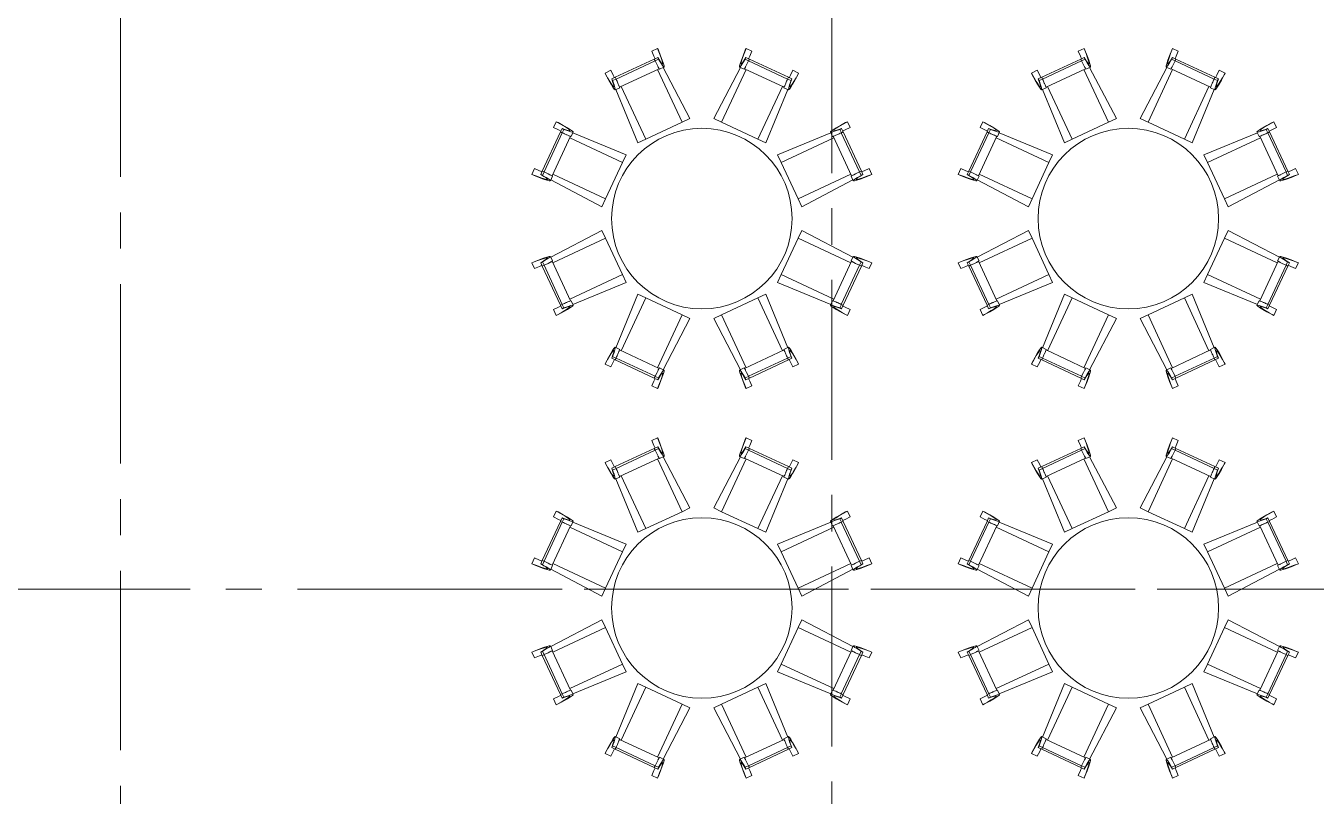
# Model space of a CAD drawing. Header units: millimetres. Extents: x 886808 to 1650903, y -1008069 to 230892.
# Drawn here: x 939293 to 948298, y -481836 to -476460 of the extents above; entities that cross this region are included whole.
import ezdxf

# ---------------------------------------------------------------- set-up
doc = ezdxf.new("R2010")
doc.units = ezdxf.units.MM
doc.linetypes.add('CENTER', pattern=[2, 1.25, -0.25, 0.25, -0.25])
doc.layers.get('0').update_dxf_attribs({"lineweight": 0})
doc.layers.add('8l NET TO', color=8, linetype='Continuous', lineweight=9)
doc.layers.add('I-FURN', color=252, linetype='Continuous', lineweight=5)

# ---------------------------------------------------------------- blocks, each defined once
blk = doc.blocks.new('TRUC KHU BEP')
at = {"layer": '8l NET TO', "color": 251, "linetype": 'CENTER', "ltscale": 1000, "true_color": 0x636466, "transparency": 33554636}
for p, q in [((10000, -3998.8), (10000, 41158.2)), ((5034.7, -4023.5), (5034.7, 41133.5)), ((-5729.4, 27100), (13215, 27100))]:
    blk.add_line(p, q, dxfattribs=at)
blk = doc.blocks.new('Cafeteria_Table_-_Round_3929 - 54_ Dia_-V26-MẶT BẰNG BỐ TRÍ TẦNG 2')
at = {"layer": 'I-FURN', "transparency": 33554636}
for p, q in [((-196.7, 1168), (-156.3, 1186.8)), ((-156.3, 1186.8), (-150.7, 1174.8)), ((455.5, 1174.8), (461.1, 1186.8)), ((461.1, 1186.8), (501.5, 1168)), ((-452, 986.2), (-179.4, 1113.3)), ((-173.5, 1100.7), (-446.1, 973.6)), ((-179.4, 1113.3), (-155.2, 1124.6)), ((-173.6, 1100.9), (-179.4, 1113.3)), ((-149.4, 1112.1), (-173.6, 1100.9)), ((-149.4, 1112.1), (-155.2, 1124.6)), ((-131, 1086.3), (-124.4, 1079)), ((429.2, 1079), (435.8, 1086.3)), ((460, 1124.6), (454.2, 1112.1)), ((478.4, 1100.9), (454.2, 1112.1)), ((460, 1124.6), (484.2, 1113.3)), ((750.9, 973.6), (478.3, 1100.7)), ((484.2, 1113.3), (478.4, 1100.9)), ((484.2, 1113.3), (756.8, 986.2)), ((-523.2, 1015.7), (-482.7, 1034.6)), ((-517.6, 1003.7), (-523.2, 1015.7)), ((-421.7, 916.9), (-145.8, 1045.5)), ((-156.9, 1040.3), (14.9, 671.9)), ((-144.9, 1044.1), (-143.4, 1042.5)), ((-143.4, 1042), (-111.7, 1056.8)), ((-121.9, 1078.2), (-121.2, 1079.1)), ((69.7, 697.5), (-117.3, 1054.6)), ((422.1, 1054.6), (235.1, 697.5)), ((289.9, 671.9), (461.7, 1040.3)), ((416.5, 1056.8), (448.2, 1042)), ((426, 1079.1), (426.7, 1078.2)), ((448.2, 1042.5), (449.7, 1044.1)), ((450.6, 1045.5), (726.5, 916.9)), ((787.5, 1034.6), (828, 1015.7)), ((828, 1015.7), (822.4, 1003.7)), ((-476.2, 974.9), (-452, 986.2)), ((-470.4, 962.5), (-476.2, 974.9)), ((-446.2, 973.8), (-470.4, 962.5)), ((-452.2, 898), (-420.5, 912.8)), ((-446.2, 973.8), (-452, 986.2)), ((-446.1, 973.6), (-452, 986.2)), ((-447, 900.9), (-293.5, 528.1)), ((-432.2, 942), (-433.8, 945.8)), ((-410.6, 922.1), (-238.8, 553.6)), ((543.6, 553.6), (715.4, 922.1)), ((598.3, 528.1), (751.8, 900.9)), ((725.3, 912.8), (757, 898)), ((738.6, 945.8), (737, 942)), ((756.8, 986.2), (750.9, 973.6)), ((756.8, 986.2), (751, 973.8)), ((775.2, 962.5), (751, 973.8)), ((756.8, 986.2), (781, 974.9)), ((781, 974.9), (775.2, 962.5)), ((-882.2, 635.1), (-863.3, 675.6)), ((-863.3, 675.6), (-851.3, 670)), ((14.9, 671.9), (-238.8, 553.6)), ((69.7, 697.5), (14.9, 671.9)), ((289.9, 671.9), (235.1, 697.5)), ((543.6, 553.6), (289.9, 671.9)), ((1156.1, 670), (1168.1, 675.6)), ((1168.1, 675.6), (1187, 635.1)), ((-960.9, 331.8), (-833.8, 604.4)), ((-821.2, 598.5), (-948.3, 325.9)), ((-893.1, 298.2), (-764.5, 574.1)), ((-833.8, 604.4), (-822.5, 628.6)), ((-833.8, 604.4), (-821.4, 598.6)), ((-833.8, 604.4), (-821.2, 598.5)), ((-822.5, 628.6), (-810.1, 622.8)), ((-810.1, 622.8), (-821.4, 598.6)), ((-793.4, 586.2), (-789.6, 584.6)), ((-401.2, 391.2), (-769.7, 563)), ((-767.2, 614.4), (-767.2, 615.6)), ((-760.4, 572.9), (-745.6, 604.6)), ((-375.7, 445.9), (-748.5, 599.4)), ((-238.8, 553.6), (-293.5, 528.1)), ((598.3, 528.1), (543.6, 553.6)), ((1053.3, 599.4), (680.5, 445.9)), ((1074.5, 563), (706, 391.2)), ((1050.4, 604.6), (1065.2, 572.9)), ((1069.3, 574.1), (1197.9, 298.2)), ((1072, 615.6), (1072, 614.4)), ((1094.4, 584.6), (1098.2, 586.2)), ((1114.9, 622.8), (1127.3, 628.6)), ((1126.2, 598.6), (1114.9, 622.8)), ((1126, 598.5), (1138.6, 604.4)), ((1253.1, 325.9), (1126, 598.5)), ((1126.2, 598.6), (1138.6, 604.4)), ((1127.3, 628.6), (1138.6, 604.4)), ((1138.6, 604.4), (1265.7, 331.8)), ((-401.2, 391.2), (-519.5, 137.5)), ((-375.7, 445.9), (-401.2, 391.2)), ((706, 391.2), (680.5, 445.9)), ((824.3, 137.5), (706, 391.2)), ((-1034.4, 308.7), (-1015.6, 349.1)), ((-1022.4, 303.1), (-1034.4, 308.7)), ((-972.2, 307.6), (-960.9, 331.8)), ((-972.2, 307.6), (-959.7, 301.8)), ((-960.9, 331.8), (-948.5, 326)), ((-948.5, 326), (-959.7, 301.8)), ((-926.7, 273.6), (-925.8, 274.3)), ((-907.9, 305.9), (-904.1, 304)), ((-904.4, 264.1), (-889.6, 295.8)), ((-902.4, 303.1), (-893.1, 298.2)), ((-890.1, 295.8), (-891.7, 297.3)), ((-519.5, 137.5), (-887.9, 309.3)), ((1192.4, 309.2), (824.3, 137.5)), ((1194.4, 295.8), (1209.2, 264.1)), ((1196.5, 297.3), (1194.9, 295.8)), ((1230.6, 274.3), (1231.5, 273.6)), ((1253.3, 326), (1265.7, 331.8)), ((1264.5, 301.8), (1253.3, 326)), ((1264.5, 301.8), (1277, 307.6)), ((1265.7, 331.8), (1277, 307.6)), ((1320.4, 349.1), (1339.2, 308.7)), ((1339.2, 308.7), (1327.2, 303.1)), ((-902.2, 269.7), (-545.1, 82.7)), ((849.9, 82.7), (1207, 269.7)), ((-519.5, 137.5), (-545.1, 82.7)), ((849.9, 82.7), (824.3, 137.5)), ((-545.1, -82.7), (-902.2, -269.7)), ((-545.1, -82.7), (-519.5, -137.5)), ((824.3, -137.5), (849.9, -82.7)), ((1207, -269.7), (849.9, -82.7)), ((-887.9, -309.3), (-519.5, -137.5)), ((-519.5, -137.5), (-401.2, -391.2)), ((706, -391.2), (824.3, -137.5)), ((824.3, -137.5), (1192.4, -309.2)), ((-889.6, -295.8), (-904.4, -264.1)), ((1209.2, -264.1), (1194.4, -295.8)), ((-1034.4, -308.7), (-1022.4, -303.1)), ((-1015.6, -349.1), (-1034.4, -308.7)), ((-959.7, -301.8), (-972.2, -307.6)), ((-960.9, -331.8), (-972.2, -307.6)), ((-948.5, -326), (-960.9, -331.8)), ((-833.8, -604.4), (-960.9, -331.8)), ((-959.7, -301.8), (-948.5, -326)), ((-948.3, -325.9), (-821.2, -598.5)), ((-925.8, -274.3), (-926.7, -273.6)), ((-904.1, -304), (-907.9, -305.9)), ((-893.1, -298.2), (-902.4, -303.1)), ((-764.5, -574.1), (-893.1, -298.2)), ((-891.7, -297.3), (-890.1, -295.8)), ((1197.9, -298.2), (1069.3, -574.1)), ((1126, -598.5), (1253.1, -325.9)), ((1265.7, -331.8), (1138.6, -604.4)), ((1194.9, -295.8), (1196.5, -297.3)), ((1231.5, -273.6), (1230.6, -274.3)), ((1253.3, -326), (1264.5, -301.8)), ((1265.7, -331.8), (1253.3, -326)), ((1277, -307.6), (1264.5, -301.8)), ((1277, -307.6), (1265.7, -331.8)), ((1339.2, -308.7), (1320.4, -349.1)), ((1327.2, -303.1), (1339.2, -308.7)), ((-769.7, -563), (-401.2, -391.2)), ((-748.5, -599.4), (-375.7, -445.9)), ((-401.2, -391.2), (-375.7, -445.9)), ((680.5, -445.9), (706, -391.2)), ((680.5, -445.9), (1053.3, -599.4)), ((706, -391.2), (1074.5, -563)), ((-293.5, -528.1), (-447, -900.9)), ((-293.5, -528.1), (-238.8, -553.6)), ((543.6, -553.6), (598.3, -528.1)), ((751.8, -900.9), (598.3, -528.1)), ((-821.2, -598.5), (-833.8, -604.4)), ((-821.4, -598.6), (-833.8, -604.4)), ((-822.5, -628.6), (-833.8, -604.4)), ((-810.1, -622.8), (-822.5, -628.6)), ((-821.4, -598.6), (-810.1, -622.8)), ((-767.2, -615.6), (-767.2, -614.4)), ((-745.6, -604.6), (-760.4, -572.9)), ((-238.8, -553.6), (-410.6, -922.1)), ((-238.8, -553.6), (14.9, -671.9)), ((289.9, -671.9), (543.6, -553.6)), ((715.4, -922.1), (543.6, -553.6)), ((1065.2, -572.9), (1050.4, -604.6)), ((1072, -614.4), (1072, -615.6)), ((1098.2, -586.2), (1094.4, -584.6)), ((1114.9, -622.8), (1126.2, -598.6)), ((1127.3, -628.6), (1114.9, -622.8)), ((1138.6, -604.4), (1126, -598.5)), ((1138.6, -604.4), (1126.2, -598.6)), ((1138.6, -604.4), (1127.3, -628.6)), ((-863.3, -675.6), (-882.2, -635.1)), ((-851.3, -670), (-863.3, -675.6)), ((14.9, -671.9), (-156.9, -1040.3)), ((-117.3, -1054.6), (69.7, -697.5)), ((14.9, -671.9), (69.7, -697.5)), ((235.1, -697.5), (289.9, -671.9)), ((235.1, -697.5), (422.1, -1054.6)), ((461.7, -1040.3), (289.9, -671.9)), ((1168.1, -675.6), (1156.1, -670)), ((1187, -635.1), (1168.1, -675.6)), ((-420.5, -912.8), (-452.2, -898)), ((757, -898), (725.3, -912.8)), ((-476.2, -974.9), (-470.4, -962.5)), ((-452, -986.2), (-476.2, -974.9)), ((-470.4, -962.5), (-446.2, -973.8)), ((-462, -919.6), (-463.2, -919.6)), ((-452, -986.2), (-446.1, -973.6)), ((-452, -986.2), (-446.2, -973.8)), ((-179.4, -1113.3), (-452, -986.2)), ((-446.1, -973.6), (-173.5, -1100.7)), ((-145.8, -1045.5), (-421.7, -916.9)), ((726.5, -916.9), (450.6, -1045.5)), ((478.3, -1100.7), (750.9, -973.6)), ((756.8, -986.2), (484.2, -1113.3)), ((750.9, -973.6), (756.8, -986.2)), ((751, -973.8), (775.2, -962.5)), ((751, -973.8), (756.8, -986.2)), ((781, -974.9), (756.8, -986.2)), ((768, -919.6), (766.8, -919.6)), ((775.2, -962.5), (781, -974.9)), ((-523.2, -1015.7), (-517.6, -1003.7)), ((-482.7, -1034.6), (-523.2, -1015.7)), ((-143.4, -1042.5), (-144.9, -1044.1)), ((-111.7, -1056.8), (-143.4, -1042)), ((448.2, -1042), (416.5, -1056.8)), ((449.7, -1044.1), (448.2, -1042.5)), ((828, -1015.7), (787.5, -1034.6)), ((822.4, -1003.7), (828, -1015.7)), ((-156.3, -1186.8), (-196.7, -1168)), ((-179.4, -1113.3), (-173.6, -1100.9)), ((-155.2, -1124.6), (-179.4, -1113.3)), ((-173.6, -1100.9), (-149.4, -1112.1)), ((-155.2, -1124.6), (-149.4, -1112.1)), ((454.2, -1112.1), (478.4, -1100.9)), ((454.2, -1112.1), (460, -1124.6)), ((484.2, -1113.3), (460, -1124.6)), ((501.5, -1168), (461.1, -1186.8)), ((478.4, -1100.9), (484.2, -1113.3)), ((-150.7, -1174.8), (-156.3, -1186.8)), ((461.1, -1186.8), (455.5, -1174.8))]:
    blk.add_line(p, q, dxfattribs=at)
at = {"layer": 'I-FURN', "transparency": 33554636, "flags": 128}
for points in [[(-121.2, 1079.1), (-121.5, 1086.5), (-125.3, 1101.2), (-132.3, 1122.9), (-142.7, 1151.5), (-156.3, 1186.8)], [(-150.7, 1174.8), (-135.4, 1135.9), (-123.7, 1104.4), (-115.7, 1080.7), (-111.5, 1065), (-111.1, 1057.5)], [(415.9, 1057.5), (416.3, 1065), (420.5, 1080.7), (428.5, 1104.4), (440.2, 1135.9), (455.5, 1174.8)], [(461.1, 1186.8), (447.5, 1151.5), (437.1, 1122.9), (430.1, 1101.2), (426.3, 1086.5), (426, 1079.1)], [(-196.7, 1168), (-181.7, 1133.5), (-173.7, 1115)], [(-173.5, 1100.7), (-160.1, 1073.4), (-153.4, 1060)], [(-155.2, 1124.6), (-141.5, 1101.8), (-131.2, 1086.6)], [(-111.1, 1057.5), (-114.8, 1058.3), (-122.4, 1067.7), (-134, 1085.7), (-149.4, 1112.1)], [(454.2, 1112.1), (438.8, 1085.7), (427.2, 1067.7), (419.6, 1058.3), (415.9, 1057.5)], [(436, 1086.6), (446.3, 1101.8), (460, 1124.6)], [(458.2, 1060), (464.9, 1073.4), (478.3, 1100.7)], [(478.5, 1115), (486.5, 1133.5), (501.5, 1168)], [(-523.2, 1015.7), (-504.9, 982.6), (-489.6, 956.3), (-477.5, 936.9), (-468.7, 924.7), (-463.2, 919.6)], [(-453.1, 898), (-458.7, 903.2), (-468, 916.5), (-481, 937.8), (-497.6, 967), (-517.6, 1003.7)], [(-457, 982.9), (-466, 1000.9), (-482.7, 1034.6)], [(-145.8, 1045.5), (-151.6, 1056.5), (-153.5, 1060.3)], [(-151.4, 1056.1), (-150.5, 1054.4), (-147.5, 1048.7)], [(458.3, 1060.3), (456.4, 1056.5), (450.6, 1045.5)], [(452.3, 1048.7), (455.3, 1054.4), (456.2, 1056.1)], [(822.4, 1003.7), (802.4, 967), (785.8, 937.8), (772.8, 916.5), (763.5, 903.2), (757.9, 898)], [(787.5, 1034.6), (770.8, 1000.9), (761.8, 982.9)], [(768, 919.6), (773.5, 924.7), (782.3, 936.9), (794.4, 956.3), (809.7, 982.6), (828, 1015.7)], [(-463.2, 919.6), (-461.1, 922), (-462.5, 932.1), (-467.6, 949.8), (-476.2, 974.9)], [(-470.4, 962.5), (-460, 933.7), (-453.7, 913.2), (-451.4, 901.3), (-453.1, 898)], [(-420.9, 913.1), (-421.1, 915.3), (-425.5, 926.2)], [(730.3, 926.2), (725.9, 915.3), (725.7, 913.1)], [(757.9, 898), (756.2, 901.3), (758.5, 913.2), (764.8, 933.7), (775.2, 962.5)], [(781, 974.9), (772.4, 949.8), (767.3, 932.1), (765.9, 922), (768, 919.6)], [(-882.2, 635.1), (-848.5, 618.4), (-830.5, 609.4)], [(-767.2, 615.6), (-772.3, 621.1), (-784.5, 629.9), (-803.9, 642), (-830.2, 657.3), (-863.3, 675.6)], [(-851.3, 670), (-814.6, 650), (-785.4, 633.4), (-764.1, 620.4), (-750.8, 611.1), (-745.6, 605.5)], [(1050.4, 605.5), (1055.6, 611.1), (1068.9, 620.4), (1090.2, 633.4), (1119.4, 650), (1156.1, 670)], [(1168.1, 675.6), (1135, 657.3), (1108.7, 642), (1089.3, 629.9), (1077.1, 621.1), (1072, 615.6)], [(1135.3, 609.4), (1153.3, 618.4), (1187, 635.1)], [(-822.5, 628.6), (-797.4, 620), (-779.7, 614.9), (-769.6, 613.5)], [(-745.6, 605.5), (-748.9, 603.8), (-760.8, 606.1), (-781.3, 612.4), (-810.1, 622.8)], [(-775.6, 578.6), (-773.8, 577.9), (-762.9, 573.5), (-760.7, 573.3)], [(1114.9, 622.8), (1086.1, 612.4), (1065.6, 606.1), (1053.7, 603.8), (1050.4, 605.5)], [(1065.5, 573.3), (1067.7, 573.5), (1078.6, 577.9)], [(1074.4, 613.5), (1084.5, 614.9), (1102.2, 620), (1127.3, 628.6)], [(-1034.4, 308.7), (-999.1, 295.1), (-970.5, 284.7), (-948.8, 277.7), (-934.1, 273.9), (-926.7, 273.6)], [(-905.1, 263.5), (-912.6, 263.9), (-928.3, 268.1), (-952, 276.1), (-983.5, 287.8), (-1022.4, 303.1)], [(-962.6, 326.1), (-981.1, 334.1), (-1015.6, 349.1)], [(-926.6, 276.8), (-934.2, 283.6), (-949.4, 293.9), (-972.2, 307.6)], [(-959.7, 301.8), (-933.3, 286.4), (-915.3, 274.8), (-905.9, 267.2), (-905.1, 263.5)], [(-907.6, 305.8), (-921, 312.5), (-948.3, 325.9)], [(-896.3, 299.9), (-902, 302.9), (-902.6, 303.2)], [(1197.9, 298.2), (1208.9, 304), (1212.7, 305.9)], [(1208.5, 303.8), (1206.8, 302.9), (1201.1, 299.9)], [(1327.2, 303.1), (1288.3, 287.8), (1256.8, 276.1), (1233.1, 268.1), (1217.4, 263.9), (1209.9, 263.5)], [(1209.9, 263.5), (1210.7, 267.2), (1220.1, 274.8), (1238.1, 286.4), (1264.5, 301.8)], [(1253.1, 325.9), (1225.8, 312.5), (1212.4, 305.8)], [(1277, 307.6), (1254.2, 293.9), (1239, 283.6), (1231.4, 276.8)], [(1231.5, 273.6), (1238.9, 273.9), (1253.6, 277.7), (1275.3, 284.7), (1303.9, 295.1), (1339.2, 308.7)], [(1320.4, 349.1), (1285.9, 334.1), (1267.4, 326.1)], [(-1022.4, -303.1), (-983.5, -287.8), (-952, -276.1), (-928.3, -268.1), (-912.6, -263.9), (-905.1, -263.5)], [(-905.1, -263.5), (-905.9, -267.2), (-915.3, -274.8), (-933.3, -286.4), (-959.7, -301.8)], [(1264.5, -301.8), (1238.1, -286.4), (1220.1, -274.8), (1210.7, -267.2), (1209.9, -263.5)], [(1209.9, -263.5), (1217.4, -263.9), (1233.1, -268.1), (1256.8, -276.1), (1288.3, -287.8), (1327.2, -303.1)], [(-926.7, -273.6), (-934.1, -273.9), (-948.8, -277.7), (-970.5, -284.7), (-999.1, -295.1), (-1034.4, -308.7)], [(-1015.6, -349.1), (-981.1, -334.1), (-962.6, -326.1)], [(-972.2, -307.6), (-949.4, -293.9), (-934.2, -283.6), (-926.6, -276.8)], [(-948.3, -325.9), (-921, -312.5), (-907.6, -305.8)], [(-902.6, -303.2), (-902, -302.9), (-896.3, -299.9)], [(1212.7, -305.9), (1208.9, -304), (1197.9, -298.2)], [(1201.1, -299.9), (1206.8, -302.9), (1208.5, -303.8)], [(1212.4, -305.8), (1225.8, -312.5), (1253.1, -325.9)], [(1231.4, -276.8), (1239, -283.6), (1254.2, -293.9), (1277, -307.6)], [(1339.2, -308.7), (1303.9, -295.1), (1275.3, -284.7), (1253.6, -277.7), (1238.9, -273.9), (1231.5, -273.6)], [(1267.4, -326.1), (1285.9, -334.1), (1320.4, -349.1)], [(-830.5, -609.4), (-848.5, -618.4), (-882.2, -635.1)], [(-863.3, -675.6), (-830.2, -657.3), (-803.9, -642), (-784.5, -629.9), (-772.3, -621.1), (-767.2, -615.6)], [(-745.6, -605.5), (-750.8, -611.1), (-764.1, -620.4), (-785.4, -633.4), (-814.6, -650), (-851.3, -670)], [(-769.6, -613.5), (-779.7, -614.9), (-797.4, -620), (-822.5, -628.6)], [(-810.1, -622.8), (-781.3, -612.4), (-760.8, -606.1), (-748.9, -603.8), (-745.6, -605.5)], [(-789.6, -584.6), (-793.4, -586.2), (-794.8, -586.8)], [(-760.7, -573.3), (-762.9, -573.5), (-773.8, -577.9), (-775.6, -578.6)], [(1050.4, -605.5), (1053.7, -603.8), (1065.6, -606.1), (1086.1, -612.4), (1114.9, -622.8)], [(1156.1, -670), (1119.4, -650), (1090.2, -633.4), (1068.9, -620.4), (1055.6, -611.1), (1050.4, -605.5)], [(1078.6, -577.9), (1067.7, -573.5), (1065.5, -573.3)], [(1072, -615.6), (1077.1, -621.1), (1089.3, -629.9), (1108.7, -642), (1135, -657.3), (1168.1, -675.6)], [(1127.3, -628.6), (1102.2, -620), (1084.5, -614.9), (1074.4, -613.5)], [(1187, -635.1), (1153.3, -618.4), (1135.3, -609.4)], [(-517.6, -1003.7), (-497.6, -967), (-481, -937.8), (-468, -916.5), (-458.7, -903.2), (-453.1, -898)], [(-453.1, -898), (-451.4, -901.3), (-453.7, -913.2), (-460, -933.7), (-470.4, -962.5)], [(775.2, -962.5), (764.8, -933.7), (758.5, -913.2), (756.2, -901.3), (757.9, -898)], [(757.9, -898), (763.5, -903.2), (772.8, -916.5), (785.8, -937.8), (802.4, -967), (822.4, -1003.7)], [(-463.2, -919.6), (-468.7, -924.7), (-477.5, -936.9), (-489.6, -956.3), (-504.9, -982.6), (-523.2, -1015.7)], [(-482.7, -1034.6), (-466, -1000.9), (-457, -982.9)], [(-476.2, -974.9), (-467.6, -949.8), (-462.5, -932.1), (-461.1, -922)], [(-434.4, -947.2), (-433.8, -945.8), (-432.2, -942)], [(-426.2, -928), (-425.5, -926.2), (-421.1, -915.3), (-420.9, -913.1)], [(725.7, -913.1), (725.9, -915.3), (730.3, -926.2), (731, -928)], [(737, -942), (738.6, -945.8), (739.2, -947.2)], [(761.8, -982.9), (770.8, -1000.9), (787.5, -1034.6)], [(765.9, -922), (767.3, -932.1), (772.4, -949.8), (781, -974.9)], [(828, -1015.7), (809.7, -982.6), (794.4, -956.3), (782.3, -936.9), (773.5, -924.7), (768, -919.6)], [(-153.4, -1060), (-160.1, -1073.4), (-173.5, -1100.7)], [(-156.3, -1186.8), (-142.7, -1151.5), (-132.3, -1122.9), (-125.3, -1101.2), (-121.5, -1086.5), (-121.2, -1079.1)], [(-121.2, -1079.1), (-124.4, -1079), (-131.2, -1086.6), (-141.5, -1101.8), (-155.2, -1124.6)], [(-153.5, -1060.3), (-151.6, -1056.5), (-145.8, -1045.5)], [(-147.5, -1048.7), (-150.5, -1054.4), (-151.4, -1056.1)], [(-111.1, -1057.5), (-111.5, -1065), (-115.7, -1080.7), (-123.7, -1104.4), (-135.4, -1135.9), (-150.7, -1174.8)], [(-149.4, -1112.1), (-134, -1085.7), (-122.4, -1067.7), (-114.8, -1058.3), (-111.1, -1057.5)], [(455.5, -1174.8), (440.2, -1135.9), (428.5, -1104.4), (420.5, -1080.7), (416.3, -1065), (415.9, -1057.5)], [(415.9, -1057.5), (419.6, -1058.3), (427.2, -1067.7), (438.8, -1085.7), (454.2, -1112.1)], [(460, -1124.6), (446.3, -1101.8), (436, -1086.6), (429.2, -1079), (426, -1079.1)], [(426, -1079.1), (426.3, -1086.5), (430.1, -1101.2), (437.1, -1122.9), (447.5, -1151.5), (461.1, -1186.8)], [(450.6, -1045.5), (456.4, -1056.5), (458.3, -1060.3)], [(456.2, -1056.1), (455.3, -1054.4), (452.3, -1048.7)], [(478.3, -1100.7), (464.9, -1073.4), (458.2, -1060)], [(-173.7, -1115), (-181.7, -1133.5), (-196.7, -1168)], [(501.5, -1168), (486.5, -1133.5), (478.5, -1115)]]:
    blk.add_lwpolyline(points, dxfattribs=at)
at = {"layer": 'I-FURN', "transparency": 33554636}
for start, end in [(0, 180), (180, 0)]:
    blk.add_arc((152.4, 0), 630, start, end, dxfattribs=at)
for centre, major_axis, start_param, end_param in [((-832.6, 1796.5), (-412.1, 883.7), 3.410964, 3.51126), ((-832.6, 1796.5), (-412.1, 883.7), 3.23382, 3.401937), ((1137.4, 1796.5), (412.1, 883.7), 2.881248, 3.049365), ((1137.4, 1796.5), (412.1, 883.7), 2.771925, 2.872221), ((-1644.1, 985), (-883.7, 412.1), 2.771925, 2.865674), ((-1644.1, 985), (-883.7, 412.1), 2.881248, 3.049365), ((1948.9, 985), (883.7, 412.1), 3.23382, 3.401937), ((1948.9, 985), (883.7, 412.1), 3.417511, 3.51126), ((-1644.1, -985), (883.7, 412.1), 0.269372, 0.369668), ((-1644.1, -985), (883.7, 412.1), 0.092227, 0.260344), ((1948.9, -985), (-883.7, 412.1), 6.022841, 6.190958), ((1948.9, -985), (-883.7, 412.1), 5.913518, 6.013814), ((-832.6, -1796.5), (412.1, 883.7), 5.913518, 6.013814), ((-832.6, -1796.5), (412.1, 883.7), 6.022841, 6.190958), ((1137.4, -1796.5), (-412.1, 883.7), 0.092227, 0.260344), ((1137.4, -1796.5), (-412.1, 883.7), 0.269372, 0.369668)]:
    blk.add_ellipse(centre, major_axis=major_axis, ratio=0.007077, start_param=start_param, end_param=end_param, dxfattribs=at)

msp = doc.modelspace()

# ---------------------------------------------------------------- linework, layer by layer
at = {"layer": '8l NET TO', "color": 251, "linetype": 'CENTER', "ltscale": 1000, "true_color": 0x636466, "transparency": 33554636}
for p, q in [((944918.6, -511483.1), (944918.6, -466326.1)), ((941785.5, -480390.1), (971474.1, -480390.1))]:
    msp.add_line(p, q, dxfattribs=at)

# ---------------------------------------------------------------- block references
at = {"transparency": 33554636}
msp.add_blockref('TRUC KHU BEP', (934918.6, -507490.1), dxfattribs=at)
at = {"layer": 'I-FURN', "transparency": 33554636}
for p in [(943858.3, -477805.2, 0), (946834.8, -477805.2, 0), (943858.3, -480522.2, 0), (946834.8, -480522.2, 0)]:
    msp.add_blockref('Cafeteria_Table_-_Round_3929 - 54_ Dia_-V26-MẶT BẰNG BỐ TRÍ TẦNG 2', p, dxfattribs=at)

doc.saveas('drawing.dxf')
